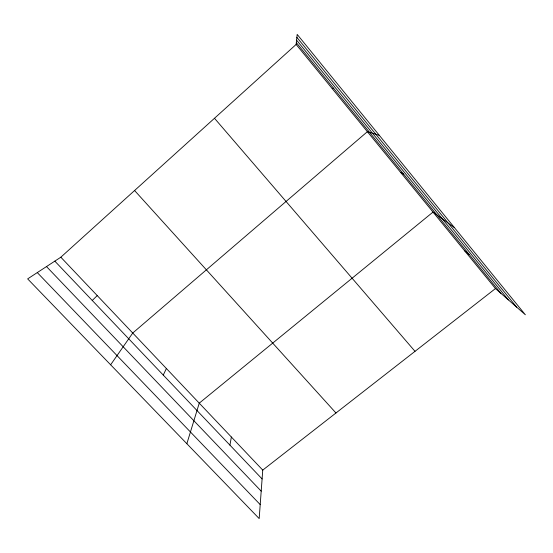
<?xml version="1.0" encoding="UTF-8"?>
<svg xmlns="http://www.w3.org/2000/svg" width="553" height="553" viewBox="0 0 553 553"><rect width="100%" height="100%" fill="white"/><g stroke="black" fill="none" stroke-linecap="round" stroke-linejoin="round"><path stroke-width="0.83" d="M60.83 257.207L262.751 470.105L259.177 518.583L27.65 278.885L60.83 257.207L296.132 44.454L297.182 34.417L525.35 314.768L495.474 288.562L296.132 44.454M229.93 445.144L231.368 437.008M186.859 443.713L199.253 403.151L433.013 212.076L454.428 227.629M163.273 375.093L166.384 368.498M110.628 364.793L132.741 333.024L367.365 131.69L379.33 135.354M92.247 300.452L97.231 295.585M262.751 470.105L495.474 288.562M332.222 88.653L333.418 88.121M400.607 172.391L403.635 174.154M464.631 250.786L469.283 254.587M37.286 272.588L260.207 504.599M46.5 266.567L261.203 491.154M54.823 261.134L262.101 478.946M134.586 190.522L335.968 412.987M214.481 118.28L415.006 351.328M296.871 37.355L516.675 307.157M296.581 40.148L508.373 299.878M296.318 42.657L500.88 293.304"/></g></svg>
